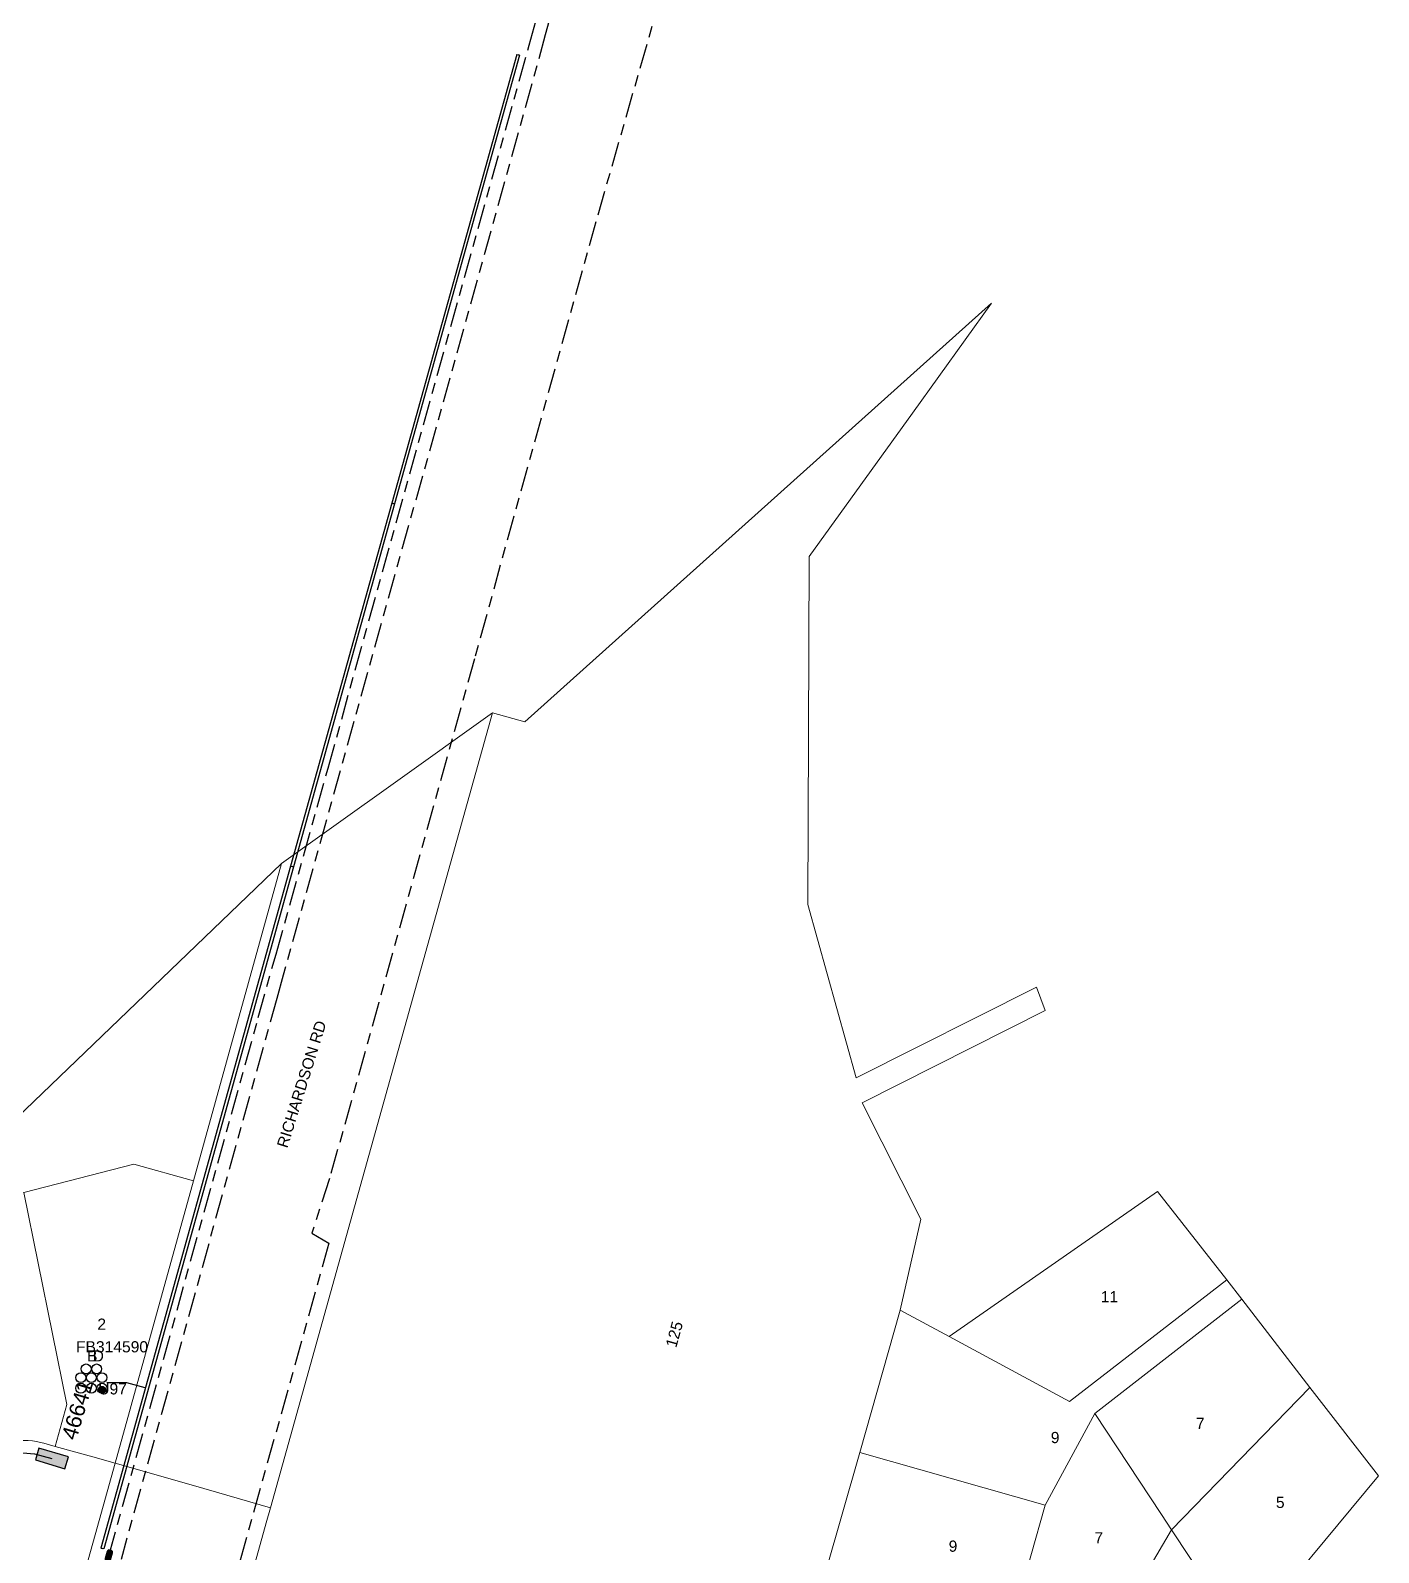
# Model space of a CAD drawing. Header units: metres. Extents: x 289087 to 291245, y 6227587 to 6229773.
# Drawn here: x 290850.8 to 291067.8, y 6229185.1 to 6229430.1 of the extents above; entities that cross this region are included whole.
import ezdxf
from ezdxf.enums import TextEntityAlignment as Align

# ---------------------------------------------------------------- set-up
doc = ezdxf.new("R2010")
doc.units = ezdxf.units.M
doc.linetypes.add('Cable Exist UG', pattern=[8.2, 4, -1.2, 1.8, -1.2])
for name, color, linetype in [('_User Ducts Config', 7, 'Continuous'), ('Duct_SP_EXT', 7, 'Continuous'), ('Equip_HV_EXT', 7, 'Continuous'), ('Mains_HV_EXT', 7, 'Continuous'), ('Mains_LV_EXT', 7, 'Continuous'), ('SupportsUG_SP_LV_EXT', 7, 'Continuous')]:
    doc.layers.add(name, color=color, linetype=linetype)
doc.layers.add('Cadastre Land Parcels_SP_EXT', color=9, linetype='Continuous', lineweight=5)
doc.layers.add('Cadastre Roads_SP_EXT', color=9, linetype='Continuous', lineweight=5)
doc.styles.add('iecARIAL', font='arial.ttf', dxfattribs={"height": 2})
doc.styles.get("Standard").update_dxf_attribs({"font": 'arial.ttf'})

# ---------------------------------------------------------------- blocks, each defined once
blk = doc.blocks.new('PILLAR_EXT')
blk.add_hatch(color=256).paths.add_polyline_path([(-2.475, 0.99), (-2.475, -0.99), (2.475, -0.99), (2.475, 0.99)])
blk.add_lwpolyline([(-2.475, -0.99), (2.475, -0.99), (2.475, 0.99), (-2.475, 0.99)], close=True)
at = {"style": 'iecARIAL', "flags": 8}
blk.add_attdef('ASSET_NUM', (1.5, 3.5), '', height=2.5, dxfattribs=at)
for tag, p, flags in [('OWNED_BY', (0, -0.2), 9), ('STATE', (0, -0.4), 9), ('SUPPORT_TYPE', (0, -0.6), 9), ('STREETNAME', (0, -1.8), 9), ('SUBURB', (0, -2), 1), ('USAGE', (0, -0.8), 9), ('LEGEND', (0, -1), 9), ('LOCATION', (0, -1.2), 9), ('NOTES', (0, -1.4), 9), ('PARENT', (0, -1.6), 9)]:
    blk.add_attdef(tag, p, '', height=0.2, dxfattribs=dict(flags=flags))
blk = doc.blocks.new('DUCT_EXT')
blk.add_circle((0, 0.8), 0.8)
at = {"flags": 1}
blk.add_attdef('Z', (0, 0), '', height=0.2, dxfattribs=at)
at = {"flags": 9}
for tag, p in [('DUCT_CODE', (0, 0)), ('XSECT_TYPE', (0, -0.2)), ('STATE', (0, -0.6)), ('FB_REFERENCE', (0, -0.4)), ('NOTES', (0, -0.8))]:
    blk.add_attdef(tag, text='', height=0.2, dxfattribs=at).set_placement(p, align=Align.MIDDLE_LEFT)
blk = doc.blocks.new('HV_STJ_EXT')
h = blk.add_hatch(color=256)
edge = h.paths.add_edge_path()
edge.add_ellipse((-0.59, 0.13), major_axis=(0.226, 0.226), ratio=1, start_angle=45, end_angle=135)
edge.add_line((-0.91, 0.13), (-0.91, -0.13))
edge.add_ellipse((-0.59, -0.13), major_axis=(0.226, 0.226), ratio=1, start_angle=135, end_angle=225)
edge.add_line((-0.59, -0.45), (0.59, -0.45))
edge.add_ellipse((0.59, -0.13), major_axis=(-0.226, 0.226), ratio=1, start_angle=135, end_angle=225)
edge.add_line((0.91, -0.13), (0.91, 0.13))
edge.add_ellipse((0.59, 0.13), major_axis=(-0.226, 0.226), ratio=1, start_angle=225, end_angle=315)
edge.add_line((0.59, 0.45), (-0.59, 0.45))
blk.add_lwpolyline([(-0.91, 0.13), (-0.91, -0.13, 0.414214), (-0.59, -0.45), (0.59, -0.45, 0.414214), (0.91, -0.13), (0.91, 0.13, 0.414214), (0.59, 0.45), (-0.59, 0.45, 0.414214)], format="xyb", close=True)
for tag, flags, p in [('ORIENTATION', 9, (1.5, 0)), ('Z', 1, (1.5, -0.8)), ('USAGE', 9, (1.5, -0.2)), ('LEGEND', 9, (1.5, -0.4)), ('NOTES', 9, (1.5, -0.6))]:
    blk.add_attdef(tag, text='', height=0.2, dxfattribs=dict(flags=flags)).set_placement(p, align=Align.MIDDLE_LEFT)
blk = doc.blocks.new('CABLE_LARGE_EXT')
h = blk.add_hatch(color=256)
edge = h.paths.add_edge_path()
edge.add_arc((0, 0.55), 0.55, 0, 360)
blk.add_circle((0, 0.55), 0.55)
at = {"flags": 1}
blk.add_attdef('Z', (0, 0), '', height=0.2, dxfattribs=at)
at = {"flags": 9}
for tag, p in [('COND_CODE', (0, 0)), ('STATE', (0, -0.4)), ('XSECT_SIZE', (0, -0.6)), ('FB_REFERENCE', (0, -0.2)), ('NOTES', (0, -0.8))]:
    blk.add_attdef(tag, text='', height=0.2, dxfattribs=at).set_placement(p, align=Align.MIDDLE_LEFT)

msp = doc.modelspace()

# ---------------------------------------------------------------- linework, layer by layer
at = {"layer": '_User Ducts Config'}
msp.add_lwpolyline([(290863.13, 6229212.46), (290866.27, 6229212.46), (290869.23, 6229211.63)], dxfattribs=at)
at = {"layer": 'Cadastre Land Parcels_SP_EXT', "linetype": 'Continuous'}
msp.add_lwpolyline([(290978.75, 6229181.7), (290984.28, 6229201.2), (290990.78, 6229224.11), (290994.11, 6229238.73), (290984.66, 6229257.5), (291014.14, 6229272.35), (291012.74, 6229276.12), (290983.71, 6229261.49), (290975.92, 6229289.43), (290976.02, 6229316.75), (290976.15, 6229345.46), (290992.79, 6229368.54), (290992.79, 6229368.54), (291005.52, 6229386.21), (290930.41, 6229318.8), (290925.18, 6229320.28), (290903.61, 6229243.07), (290889.44, 6229192.3), (290888.76, 6229189.86), (290882.94, 6229169)], dxfattribs=at)
for points in [[(290797.46, 6229205.97), (290812.14, 6229216.96), (290826.24, 6229227.51), (290845.51, 6229241.94), (290848.91, 6229242.82), (290849.77, 6229243.04), (290867.44, 6229247.61), (290877.08, 6229244.93), (290891.21, 6229296), (290810.02, 6229218.03), (290797.46, 6229205.97)], [(290877.08, 6229244.93), (290867.44, 6229247.61), (290849.77, 6229243.04), (290856.67, 6229208.91), (290854.8, 6229202.17), (290860.88, 6229200.47), (290864.43, 6229199.49), (290877.08, 6229244.93)], [(290854.8, 6229202.17), (290856.67, 6229208.91), (290849.77, 6229243.04), (290848.91, 6229242.82), (290845.51, 6229241.94), (290826.24, 6229227.51), (290840.57, 6229211.13), (290844.71, 6229202.13), (290845.32, 6229202.37), (290845.94, 6229202.58), (290846.57, 6229202.76), (290847.21, 6229202.9), (290847.86, 6229203.01), (290848.51, 6229203.08), (290849.16, 6229203.13), (290849.81, 6229203.13), (290850.47, 6229203.1), (290851.12, 6229203.04), (290851.77, 6229202.95), (290852.41, 6229202.82), (290852.97, 6229202.68), (290854.8, 6229202.17)], [(291043.36, 6229229.01), (291032.23, 6229243.21), (290998.69, 6229219.85), (291018.08, 6229209.39), (291043.36, 6229229.01)], [(291022.11, 6229207.46), (291045.81, 6229225.85), (291043.36, 6229229.01), (291018.08, 6229209.39), (290998.69, 6229219.85), (290990.78, 6229224.11), (290984.28, 6229201.2), (291014.16, 6229192.72), (291022.11, 6229207.46)], [(291034.48, 6229188.76), (291056.76, 6229211.63), (291045.81, 6229225.85), (291022.11, 6229207.46), (291032.87, 6229191.19), (291034.48, 6229188.76)], [(291046.06, 6229171.25), (291067.8, 6229197.41), (291056.76, 6229211.63), (291034.48, 6229188.76), (291046.06, 6229171.25)], [(291034.48, 6229188.76), (291032.87, 6229191.19), (291022.11, 6229207.46), (291014.16, 6229192.72), (291009.52, 6229176.37), (291019.23, 6229162.78), (291034.48, 6229188.76)], [(291014.16, 6229192.72), (290984.28, 6229201.2), (290978.75, 6229181.7), (291006.27, 6229174.04), (291009.52, 6229176.37), (291014.16, 6229192.72)], [(291028.74, 6229145.18), (291046.06, 6229171.25), (291034.48, 6229188.76), (291019.23, 6229162.78), (291028.74, 6229145.18)]]:
    msp.add_lwpolyline(points, close=True, dxfattribs=at)
at = {"layer": 'Cadastre Roads_SP_EXT', "linetype": 'Continuous'}
msp.add_lwpolyline([(290889.44, 6229192.3), (290903.61, 6229243.07), (290925.18, 6229320.28), (290909.17, 6229308.84), (290891.21, 6229296), (290877.08, 6229244.93), (290864.43, 6229199.49), (290877.06, 6229195.86), (290889.44, 6229192.3)], close=True, dxfattribs=at)
msp.add_lwpolyline([(290850.37, 6229178.15), (290851.03, 6229178.19), (290851.68, 6229178.2), (290852.33, 6229178.18), (290852.99, 6229178.12), (290853.63, 6229178.02), (290854.28, 6229177.9), (290854.87, 6229177.74), (290858.14, 6229176.84), (290861.23, 6229187.95), (290864.43, 6229199.49), (290860.88, 6229200.47), (290854.8, 6229202.17), (290854.8, 6229202.17), (290852.97, 6229202.68), (290852.41, 6229202.82), (290851.77, 6229202.95), (290851.12, 6229203.04), (290850.47, 6229203.1)], dxfattribs=at)
at = {"layer": 'Duct_SP_EXT'}
for p, q in [((290929.08, 6229426.26), (290908.96, 6229354.04)), ((290929.54, 6229426.13), (290909.43, 6229353.91)), ((290929.08, 6229426.26), (290929.31, 6229426.19)), ((290929.54, 6229426.13), (290929.31, 6229426.19)), ((290908.96, 6229354.04), (290892.69, 6229295.61)), ((290909.43, 6229353.91), (290893.15, 6229295.48)), ((290908.96, 6229354.04), (290909.2, 6229353.97)), ((290909.43, 6229353.91), (290909.2, 6229353.97)), ((290892.69, 6229295.61), (290862.15, 6229185.8)), ((290893.15, 6229295.48), (290862.61, 6229185.67)), ((290892.69, 6229295.61), (290892.92, 6229295.54)), ((290893.15, 6229295.48), (290892.92, 6229295.54)), ((290862.15, 6229185.8), (290862.38, 6229185.74)), ((290862.61, 6229185.67), (290862.38, 6229185.74))]:
    msp.add_line(p, q, dxfattribs=at)
at = {"layer": 'Mains_HV_EXT', "linetype": 'Cable Exist UG'}
for points in [[(290863.44, 6229184.57), (290887.48, 6229271.2), (290887.48, 6229271.2), (290890.34, 6229281.42), (290890.34, 6229281.42), (290898.71, 6229311.36), (290898.71, 6229311.36), (290931.06, 6229427.76), (290931.06, 6229427.76), (290934.66, 6229440.42), (290934.66, 6229440.42), (290940.54, 6229461.15), (290954.61, 6229510.48), (290961.39, 6229534.31), (290966.28, 6229552.13), (291007.87, 6229706.09), (291007.87, 6229706.09), (291021.03, 6229754.96)], [(291022.94, 6229754.5), (291009.55, 6229704.55), (291009.55, 6229704.55), (290964.72, 6229538.77), (290964.72, 6229538.77), (290936.4, 6229439.64), (290936.4, 6229439.64), (290933.68, 6229429.45), (290933.68, 6229429.45), (290931.51, 6229421.54), (290931.51, 6229421.54), (290891.49, 6229278.02), (290891.49, 6229278.02), (290890.46, 6229274.3), (290890.46, 6229274.3), (290865.4, 6229183.98)], [(290954.52, 6229443.63), (290941.82, 6229399.33), (290922.26, 6229328.99), (290922.26, 6229328.99), (290906.9, 6229273.65), (290898.95, 6229245.29), (290896.1, 6229236.48), (290898.85, 6229234.89), (290862.46, 6229104.83), (290862.46, 6229104.83), (290854.71, 6229077.12), (290835.11, 6229006.83), (290835.11, 6229006.83), (290832.81, 6228998.15), (290832.22, 6228996.02), (290816.3, 6228939.75), (290816.3, 6228939.75), (290814.26, 6228932.41), (290786.29, 6228833.46), (290786.29, 6228833.46), (290784.53, 6228827.56), (290784.84, 6228825.83), (290782.85, 6228825.8)]]:
    msp.add_lwpolyline(points, dxfattribs=at)
at = {"layer": 'Mains_LV_EXT', "linetype": 'Cable Exist UG'}
msp.add_lwpolyline([(290837.76, 6229188.64), (290840.37, 6229187.16), (290841.81, 6229190.45), (290842.47, 6229193.15), (290843.29, 6229194.66), (290844.59, 6229196.2), (290846.33, 6229197.37), (290848.71, 6229198.08), (290849.6, 6229201.13), (290851.46, 6229200.97), (290854.26, 6229200.24)], dxfattribs=at)

# ---------------------------------------------------------------- block references
at = {"layer": '_User Ducts Config'}
for name, p in [('DUCT_EXT', (290859.77, 6229213.84)), ('DUCT_EXT', (290861.47, 6229213.84)), ('DUCT_EXT', (290858.92, 6229212.44)), ('DUCT_EXT', (290858.92, 6229210.74)), ('DUCT_EXT', (290860.62, 6229212.44)), ('DUCT_EXT', (290860.62, 6229210.74)), ('DUCT_EXT', (290862.32, 6229212.44)), ('DUCT_EXT', (290862.32, 6229210.74)), ('CABLE_LARGE_EXT', (290862.32, 6229210.74))]:
    msp.add_blockref(name, p, dxfattribs=at)
at = {"layer": 'Equip_HV_EXT', "rotation": 74.48962954581901}
msp.add_blockref('HV_STJ_EXT', (290863.44, 6229184.57), dxfattribs=at)
at = {"layer": 'SupportsUG_SP_LV_EXT'}
ref = msp.add_blockref('PILLAR_EXT', (290854.26, 6229200.24), dxfattribs=dict(at, rotation=163.2538416436622))
ref.add_attrib('ASSET_NUM', '46641', dxfattribs={"layer": '0', "height": 2.5, "rotation": 73.4178, "style": 'iecARIAL'}).set_placement((290855.76, 6229203.74), align=Align.TOP_LEFT)

# ---------------------------------------------------------------- texts
at = {"layer": '_User Ducts Config'}
for s, p in [('FB314590', (290858.14, 6229217.31)), ('B', (290859.92, 6229215.84)), ('D', (290860.82, 6229215.84)), ('U97', (290861.72, 6229210.54))]:
    msp.add_text(s, height=1.8, dxfattribs=at).set_placement(p)
at = {"layer": 'Cadastre Land Parcels_SP_EXT'}
for s, p in [('11', (291023.09, 6229225.37)), ('2', (290861.58, 6229220.95)), ('7', (291038.4, 6229204.98)), ('9', (291015.04, 6229202.7)), ('5', (291051.28, 6229192.26)), ('7', (291022.06, 6229186.55)), ('9', (290998.6, 6229185.21))]:
    msp.add_text(s, height=1.8, dxfattribs=at).set_placement(p)
msp.add_text('125', height=1.8, rotation=74.6028, dxfattribs=at).set_placement((290954.75, 6229217.95))
at = {"layer": 'Cadastre Roads_SP_EXT'}
msp.add_text('RICHARDSON RD', height=1.8, rotation=72.6556, dxfattribs=at).set_placement((290892.15, 6229250.09))

doc.saveas('drawing.dxf')
